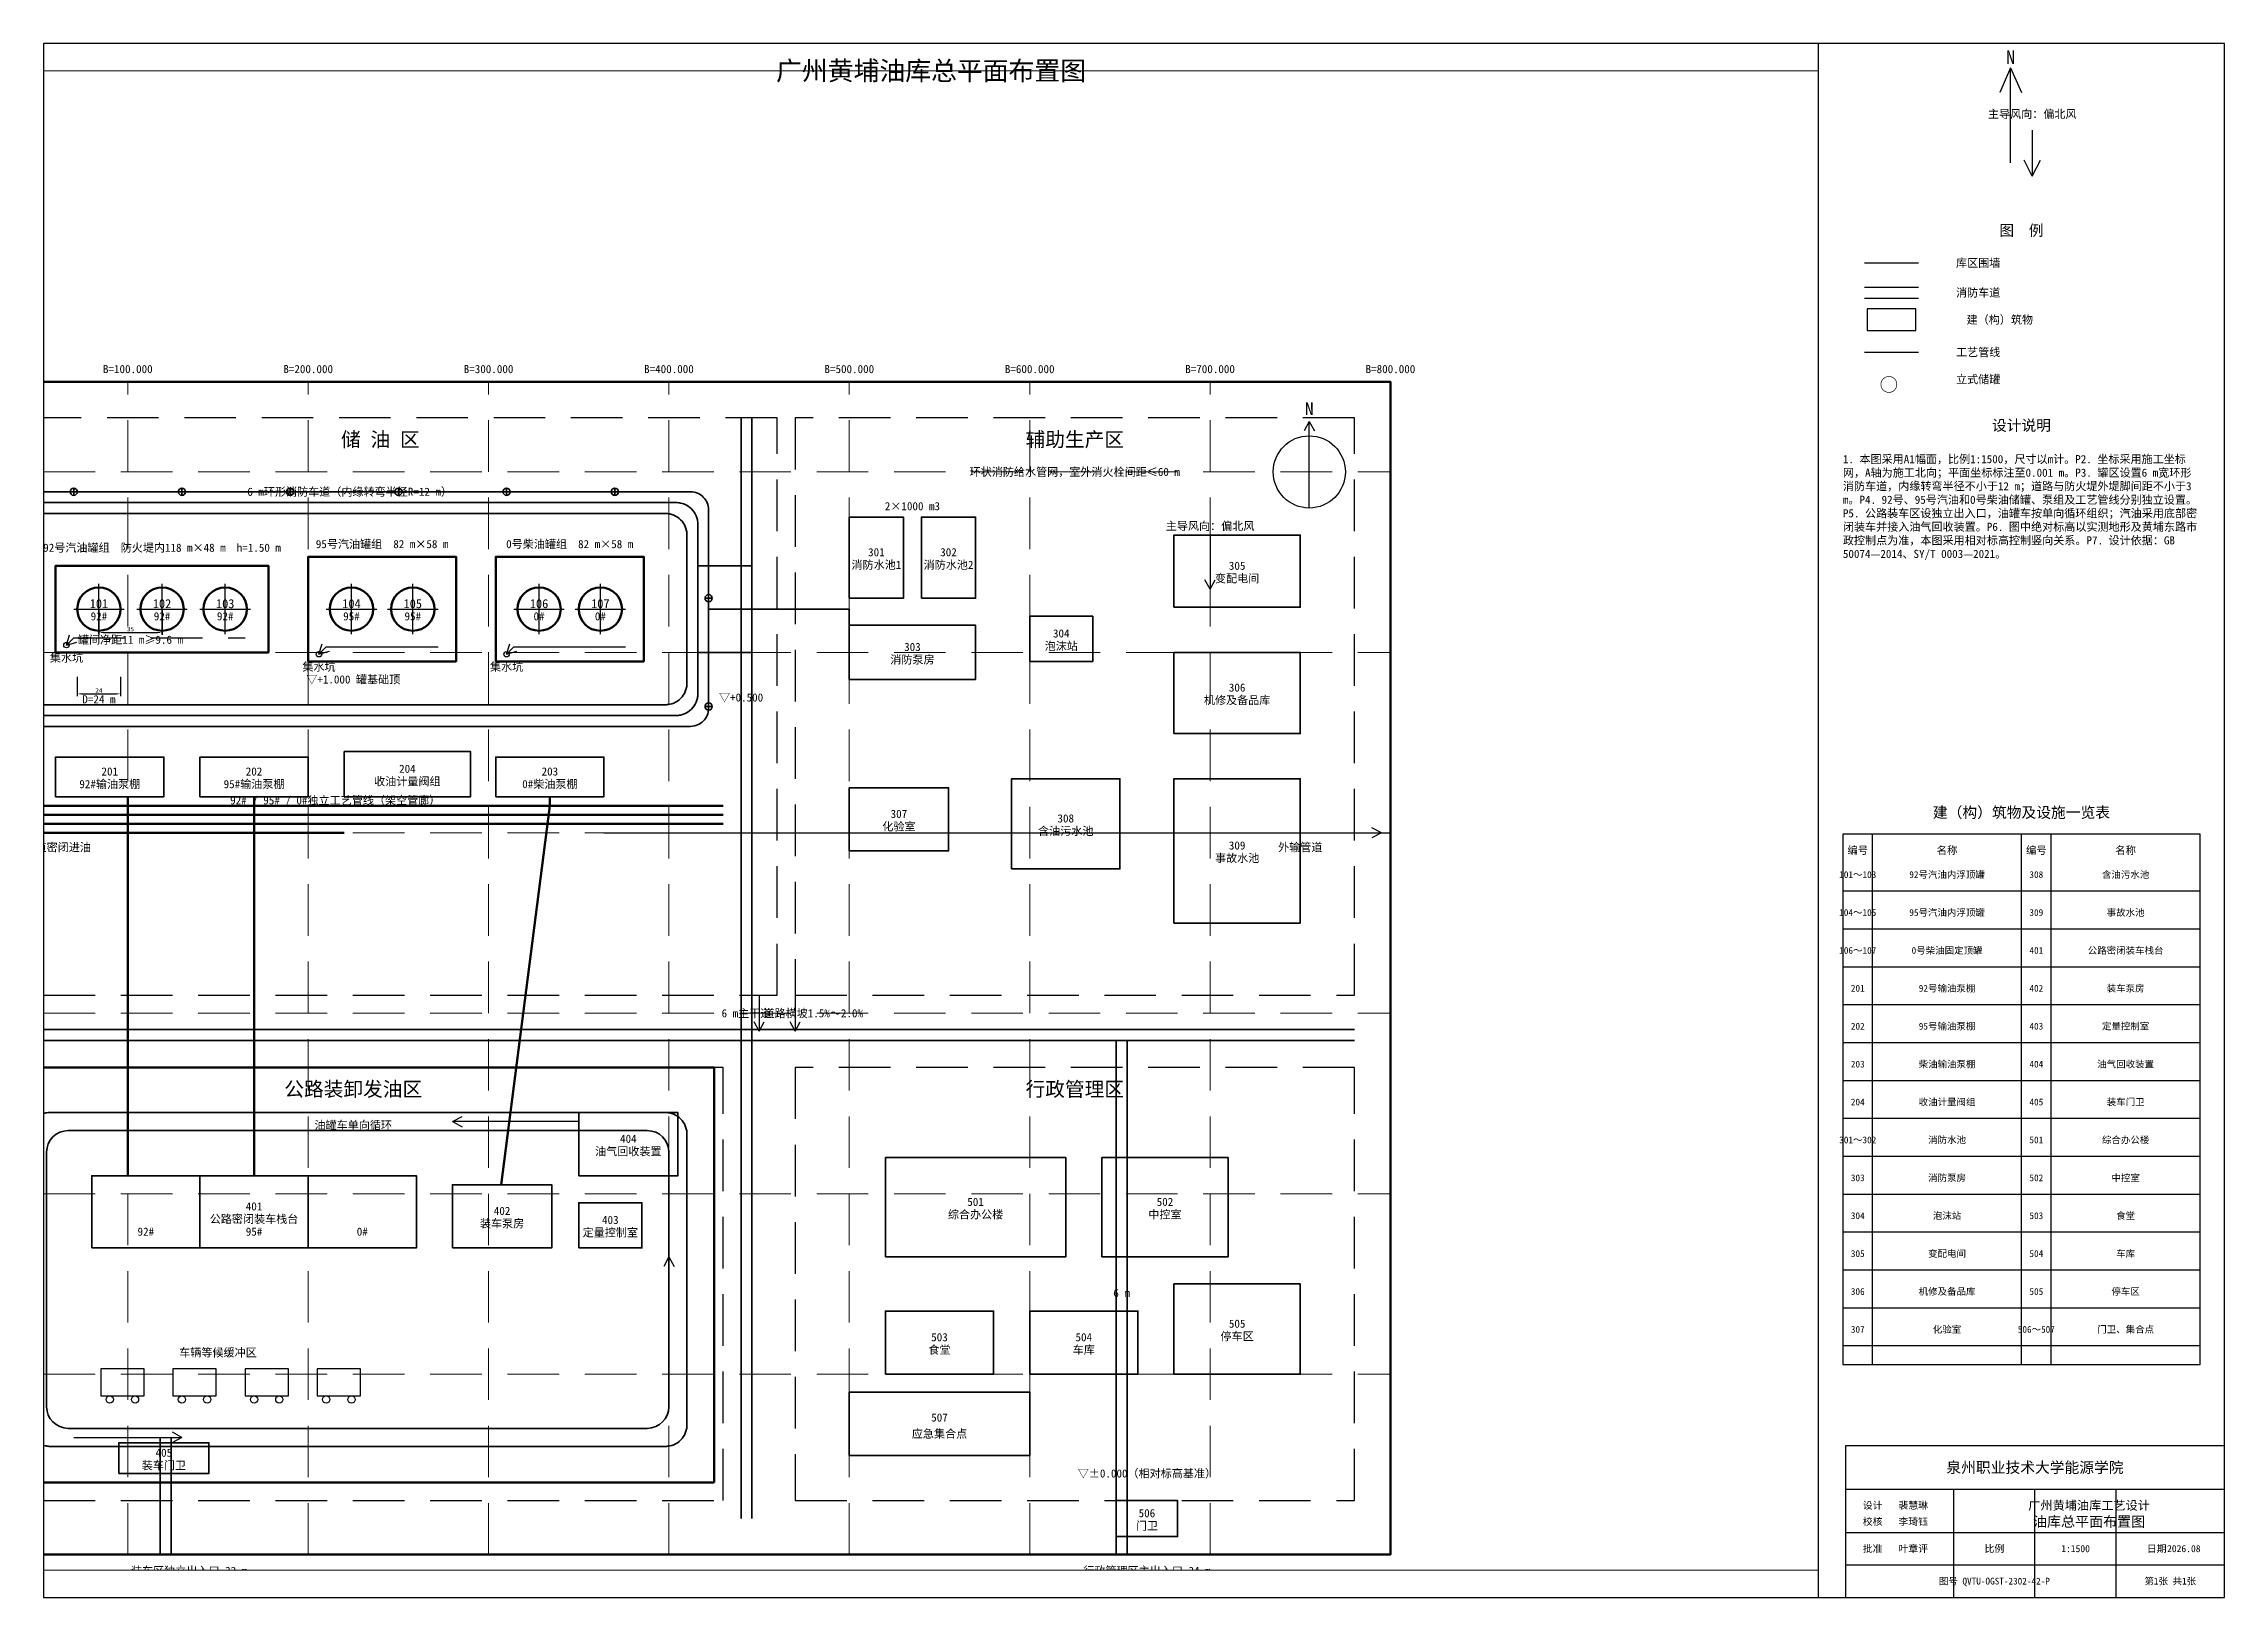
# Paper-space layout '总平面图' of a CAD drawing. Header units: millimetres. Extents: x 25 to 831, y 10 to 584.
# The model-space entities are those that its viewports show. They can reach past a viewport. Long polylines and large blocks are cut down to what shows.
import ezdxf
from ezdxf.enums import TextEntityAlignment as Align

# ---------------------------------------------------------------- set-up
doc = ezdxf.new("R2010")
doc.units = ezdxf.units.MM
doc.linetypes.add('CENTER', pattern=[50.8, 31.75, -6.35, 6.35, -6.35])
doc.linetypes.add('DASHED', pattern=[19.05, 12.7, -6.35])
for name, color, linetype, lineweight in [('01-用地红线', 1, 'Continuous', 70), ('02-围墙', 7, 'Continuous', 50), ('03-消防道路', 8, 'Continuous', 35), ('04-防火堤', 2, 'Continuous', 50), ('05-储罐', 7, 'Continuous', 50), ('06-建构筑物', 7, 'Continuous', 35), ('07-工艺管线', 1, 'Continuous', 50), ('08-消防管网', 5, 'Continuous', 35), ('09-排水及事故水', 4, 'DASHED', 25), ('10-文字', 7, 'Continuous', 25), ('11-尺寸', 7, 'Continuous', 25), ('12-箭头', 7, 'Continuous', 25), ('13-中心线', 8, 'CENTER', 25), ('14-分区界线', 8, 'DASHED', 25), ('15-消防设施', 1, 'Continuous', 35), ('16-坐标网格', 9, 'DASHED', 18), ('17-车辆', 8, 'Continuous', 25)]:
    doc.layers.add(name, color=color, linetype=linetype, lineweight=lineweight)
doc.styles.get("Standard").update_dxf_attribs({"font": ''})
doc.styles.get('Standard').set_extended_font_data('SimSun')
doc.dimstyles.new('ISO-25', dxfattribs={"dimtxt": 2.5, "dimasz": 2.5, "dimexe": 1.25, "dimexo": 0.625, "dimtad": 1, "dimtxsty": 'Standard', "dimcen": 2.5, "dimadec": 0, "dimazin": 0, "dimtfac": 1, "dimtmove": 0, "dimatfit": 3, "dimfxl": 1, "dimarcsym": 0})

# ---------------------------------------------------------------- blocks, each defined once
blk = doc.blocks.new('*D6')
at = {"layer": '11-尺寸', "color": 0, "lineweight": -2, "transparency": 16777216}
for p, q in [((72, 486.4), (72, 475.8)), ((96, 486.4), (96, 475.8)), ((74.5, 477), (93.5, 477))]:
    blk.add_line(p, q, dxfattribs=at)
at = {"layer": '11-尺寸', "color": 0, "transparency": 16777216}
for points in [[(74.5, 477.4), (74.5, 476.6), (72, 477)], [(93.5, 477.4), (93.5, 476.6), (96, 477)]]:
    blk.add_solid(points, dxfattribs=at)
at = {"layer": 'Defpoints', "color": 0, "transparency": 16777216}
for p in [(72, 487), (96, 487), (96, 477)]:
    blk.add_point(p, dxfattribs=at)
at = {"layer": '11-尺寸', "color": 0, "transparency": 16777216, "insert": (84, 478.9), "char_height": 2.5, "attachment_point": 5}
blk.add_mtext('24', dxfattribs=at)
blk = doc.blocks.new('*D7')
at = {"layer": '11-尺寸', "color": 0, "lineweight": -2, "transparency": 16777216}
for p, q in [((84, 523.4), (84, 509.8)), ((119, 523.4), (119, 509.8)), ((86.5, 511), (116.5, 511))]:
    blk.add_line(p, q, dxfattribs=at)
at = {"layer": '11-尺寸', "color": 0, "transparency": 16777216}
for points in [[(86.5, 511.4), (86.5, 510.6), (84, 511)], [(116.5, 511.4), (116.5, 510.6), (119, 511)]]:
    blk.add_solid(points, dxfattribs=at)
at = {"layer": 'Defpoints', "color": 0, "transparency": 16777216}
for p in [(84, 524), (119, 524), (119, 511)]:
    blk.add_point(p, dxfattribs=at)
at = {"layer": '11-尺寸', "color": 0, "transparency": 16777216, "insert": (101.5, 512.9), "char_height": 2.5, "attachment_point": 5}
blk.add_mtext('35', dxfattribs=at)

msp = doc.modelspace()

# ---------------------------------------------------------------- linework, layer by layer
at = {"layer": '01-用地红线'}
msp.add_lwpolyline([(0, 0), (800, 0), (800, 650), (0, 650)], close=True, dxfattribs=at)
at = {"layer": '02-围墙'}
for p, q in [((0, 650), (800, 650)), ((800, 650), (800, 0)), ((425, 270), (30, 270)), ((425, 40), (425, 270)), ((30, 40), (425, 40)), ((0, 0), (118, 0)), ((150, 0), (648, 0)), ((682, 0), (800, 0))]:
    msp.add_line(p, q, dxfattribs=at)
at = {"layer": '03-消防道路'}
for p, q in [((440, 20), (440, 630)), ((446, 20), (446, 630)), ((416, 548), (446, 548)), ((416, 500), (446, 500)), ((20, 291), (780, 291)), ((20, 285), (780, 285)), ((648, 0), (648, 285)), ((654, 0), (654, 285)), ((118, 0), (118, 65)), ((124, 0), (124, 65))]:
    msp.add_line(p, q, dxfattribs=at)
for points in [[(30, 477, 0.41421356), (42, 465), (404, 465, 0.41421356), (416, 477), (416, 571, 0.41421356), (404, 583), (42, 583, 0.41421356), (30, 571)], [(36, 483, 0.41421356), (48, 471), (398, 471, 0.41421356), (410, 483), (410, 565, 0.41421356), (398, 577), (48, 577, 0.41421356), (36, 565)], [(45, 72, 0.41421356), (57, 60), (398, 60, 0.41421356), (410, 72), (410, 233, 0.41421356), (398, 245), (57, 245, 0.41421356), (45, 233)], [(55, 82, 0.41421356), (67, 70), (388, 70, 0.41421356), (400, 82), (400, 223, 0.41421356), (388, 235), (67, 235, 0.41421356), (55, 223)]]:
    msp.add_lwpolyline(points, format="xyb", close=True, dxfattribs=at)
at = {"layer": '04-防火堤'}
for points in [[(60, 500), (178, 500), (178, 548), (60, 548)], [(200, 495), (282, 495), (282, 553), (200, 553)], [(304, 495), (386, 495), (386, 553), (304, 553)]]:
    msp.add_lwpolyline(points, close=True, dxfattribs=at)
at = {"layer": '05-储罐'}
for centre in [(84, 524), (119, 524), (154, 524), (224, 524), (258, 524), (328, 524), (362, 524)]:
    msp.add_circle(centre, 12, dxfattribs=at)
at = {"layer": '06-建构筑物'}
for p, q in [((140, 170), (140, 210)), ((200, 170), (200, 210))]:
    msp.add_line(p, q, dxfattribs=at)
for points in [[(500, 530), (530, 530), (530, 575), (500, 575)], [(540, 530), (570, 530), (570, 575), (540, 575)], [(680, 525), (750, 525), (750, 565), (680, 565)], [(600, 495), (635, 495), (635, 520), (600, 520)], [(500, 485), (570, 485), (570, 515), (500, 515)], [(680, 455), (750, 455), (750, 500), (680, 500)], [(60, 420), (120, 420), (120, 442), (60, 442)], [(140, 420), (200, 420), (200, 442), (140, 442)], [(220, 420), (290, 420), (290, 445), (220, 445)], [(304, 420), (364, 420), (364, 442), (304, 442)], [(500, 390), (555, 390), (555, 425), (500, 425)], [(590, 380), (650, 380), (650, 430), (590, 430)], [(680, 350), (750, 350), (750, 430), (680, 430)], [(350, 210), (405, 210), (405, 245), (350, 245)], [(520, 165), (620, 165), (620, 220), (520, 220)], [(640, 165), (710, 165), (710, 220), (640, 220)], [(80, 170), (260, 170), (260, 210), (80, 210)], [(280, 170), (335, 170), (335, 205), (280, 205)], [(350, 170), (385, 170), (385, 195), (350, 195)], [(680, 100), (750, 100), (750, 150), (680, 150)], [(520, 100), (580, 100), (580, 135), (520, 135)], [(600, 100), (660, 100), (660, 135), (600, 135)], [(500, 55), (600, 55), (600, 90), (500, 90)], [(95, 45), (145, 45), (145, 62), (95, 62)], [(648, 10), (682, 10), (682, 30), (648, 30)]]:
    msp.add_lwpolyline(points, close=True, dxfattribs=at)
at = {"layer": '07-工艺管线'}
for p, q in [((0, 415), (430, 415)), ((100, 420), (100, 405)), ((170, 420), (170, 410)), ((334, 415), (307, 205)), ((334, 420), (334, 415)), ((0, 410), (430, 410)), ((0, 405), (430, 405)), ((0, 400), (220, 400)), ((100, 405), (100, 210)), ((170, 410), (170, 210))]:
    msp.add_line(p, q, dxfattribs=at)
at = {"layer": '08-消防管网'}
for p, q in [((422, 524), (500, 524)), ((500, 524), (500, 515))]:
    msp.add_line(p, q, dxfattribs=at)
msp.add_lwpolyline([(24, 469, 0.41421356), (34, 459), (412, 459, 0.41421356), (422, 469), (422, 579, 0.41421356), (412, 589), (34, 589, 0.41421356), (24, 579)], format="xyb", close=True, dxfattribs=at)
at = {"layer": '09-排水及事故水'}
msp.add_line((70, 508), (165, 508), dxfattribs=at)
at = {"layer": '12-箭头'}
for p, q in [((755, 628), (752.168, 622.711)), ((755, 580), (755, 628)), ((755, 628), (757.832, 622.711)), ((700, 565), (700, 535)), ((700, 535), (697.168, 540.289)), ((700, 535), (702.832, 540.289)), ((66, 504), (67.738, 509.743)), ((70, 508), (66, 504)), ((66, 504), (71.743, 505.738)), ((206, 499), (207.738, 504.743)), ((210, 503), (206, 499)), ((206, 499), (211.743, 500.738)), ((210, 503), (272, 503)), ((310, 499), (311.738, 504.743)), ((314, 503), (310, 499)), ((310, 499), (315.743, 500.738)), ((314, 503), (376, 503)), ((364, 400), (800, 400)), ((755, 400), (795, 400)), ((795, 400), (789.711, 402.832)), ((795, 400), (789.711, 397.168)), ((450, 310), (450, 290)), ((470, 310), (470, 290)), ((450, 290), (447.168, 295.289)), ((450, 290), (452.832, 295.289)), ((470, 290), (467.168, 295.289)), ((470, 290), (472.832, 295.289)), ((280, 240), (285.289, 242.832)), ((350, 240), (280, 240)), ((280, 240), (285.289, 237.168)), ((50, 180), (50, 120)), ((400, 165), (397.168, 159.711)), ((400, 110), (400, 165)), ((400, 165), (402.832, 159.711)), ((50, 120), (47.168, 125.289)), ((50, 120), (52.832, 125.289)), ((70, 65), (130, 65)), ((130, 65), (124.711, 67.832)), ((130, 65), (124.711, 62.168))]:
    msp.add_line(p, q, dxfattribs=at)
for centre, radius in [((755, 600), 20), ((66, 504), 1.5), ((206, 499), 1.5), ((310, 499), 1.5)]:
    msp.add_circle(centre, radius, dxfattribs=at)
at = {"layer": '13-中心线'}
for p, q in [((84, 510), (84, 538)), ((119, 510), (119, 538)), ((154, 510), (154, 538)), ((224, 510), (224, 538)), ((258, 510), (258, 538)), ((328, 510), (328, 538)), ((362, 510), (362, 538)), ((70, 524), (98, 524)), ((105, 524), (133, 524)), ((140, 524), (168, 524)), ((210, 524), (238, 524)), ((244, 524), (272, 524)), ((314, 524), (342, 524)), ((348, 524), (376, 524))]:
    msp.add_line(p, q, dxfattribs=at)
at = {"layer": '14-分区界线'}
for points in [[(20, 310), (460, 310), (460, 630), (20, 630)], [(470, 310), (780, 310), (780, 630), (470, 630)], [(20, 30), (430, 30), (430, 270), (20, 270)], [(470, 30), (780, 30), (780, 270), (470, 270)]]:
    msp.add_lwpolyline(points, close=True, dxfattribs=at)
at = {"layer": '15-消防设施'}
for p, q in [((68, 589), (72, 589)), ((70, 587), (70, 591)), ((128, 589), (132, 589)), ((130, 587), (130, 591)), ((188, 589), (192, 589)), ((190, 587), (190, 591)), ((248, 589), (252, 589)), ((250, 587), (250, 591)), ((308, 589), (312, 589)), ((310, 587), (310, 591)), ((368, 589), (372, 589)), ((370, 587), (370, 591)), ((422, 528), (422, 532)), ((420, 530), (424, 530)), ((422, 468), (422, 472)), ((420, 470), (424, 470))]:
    msp.add_line(p, q, dxfattribs=at)
for centre in [(70, 589), (130, 589), (190, 589), (250, 589), (310, 589), (370, 589), (422, 530), (422, 470)]:
    msp.add_circle(centre, 2, dxfattribs=at)
at = {"layer": '16-坐标网格'}
for p, q in [((100, 0), (100, 650)), ((200, 0), (200, 650)), ((300, 0), (300, 650)), ((400, 0), (400, 650)), ((500, 0), (500, 650)), ((600, 0), (600, 650)), ((700, 0), (700, 650)), ((800, 0), (800, 650)), ((0, 600), (800, 600)), ((0, 500), (800, 500)), ((0, 400), (800, 400)), ((0, 300), (800, 300)), ((0, 200), (800, 200)), ((0, 100), (800, 100)), ((0, 0), (800, 0))]:
    msp.add_line(p, q, dxfattribs=at)
at = {"layer": '17-车辆'}
for points in [[(85, 88), (109, 88), (109, 103), (85, 103)], [(125, 88), (149, 88), (149, 103), (125, 103)], [(165, 88), (189, 88), (189, 103), (165, 103)], [(205, 88), (229, 88), (229, 103), (205, 103)]]:
    msp.add_lwpolyline(points, close=True, dxfattribs=at)
for centre in [(90, 86), (104, 86), (130, 86), (144, 86), (170, 86), (184, 86), (210, 86), (224, 86)]:
    msp.add_circle(centre, 2, dxfattribs=at)

# ---------------------------------------------------------------- texts
at = {"layer": '10-文字'}
for s, height, p in [('B=100.000', 4.5, (100, 657)), ('B=200.000', 4.5, (200, 657)), ('B=300.000', 4.5, (300, 657)), ('B=400.000', 4.5, (400, 657)), ('B=500.000', 4.5, (500, 657)), ('B=600.000', 4.5, (600, 657)), ('B=700.000', 4.5, (700, 657)), ('B=800.000', 4.5, (800, 657)), ('N', 7, (755, 635)), ('储 油 区', 8, (240, 618)), ('辅助生产区', 8, (625, 618)), ('环状消防给水管网，室外消火栓间距≤60 m', 4.5, (625, 600)), ('6 m环形消防车道（内缘转弯半径R=12 m）', 4.5, (223, 589)), ('2×1000 m3', 4.5, (535, 581)), ('主导风向：偏北风', 4.5, (700, 570)), ('92号汽油罐组  防火堤内118 m×48 m  h=1.50 m', 4.5, (119, 558)), ('95号汽油罐组  82 m×58 m', 4.5, (241, 560)), ('0号柴油罐组  82 m×58 m', 4.5, (345, 560)), ('301', 4.5, (515, 555.5)), ('302', 4.5, (555, 555.5)), ('消防水池1', 4.5, (515, 548.5)), ('消防水池2', 4.5, (555, 548.5)), ('305', 4.5, (715, 548)), ('变配电间', 4.5, (715, 541)), ('101', 5, (84, 527)), ('92#', 4.5, (84, 520)), ('102', 5, (119, 527)), ('92#', 4.5, (119, 520)), ('103', 5, (154, 527)), ('92#', 4.5, (154, 520)), ('104', 5, (224, 527)), ('95#', 4.5, (224, 520)), ('105', 5, (258, 527)), ('95#', 4.5, (258, 520)), ('106', 5, (328, 527)), ('0#', 4.5, (328, 520)), ('107', 5, (362, 527)), ('0#', 4.5, (362, 520)), ('罐间净距11 m≥9.6 m', 4.5, (101.5, 507)), ('304', 4.5, (617.5, 510.5)), ('集水坑', 4.5, (66, 497)), ('消防泵房', 4.5, (535, 496)), ('303', 4.5, (535, 503)), ('泡沫站', 4.5, (617.5, 503.5)), ('集水坑', 4.5, (206, 492)), ('▽+1.000 罐基础顶', 4.5, (225, 485)), ('集水坑', 4.5, (310, 492)), ('D=24 m', 4.5, (84, 474)), ('▽+0.500', 4.5, (440, 475)), ('机修及备品库', 4.5, (715, 473.5)), ('306', 4.5, (715, 480.5)), ('201', 4.5, (90, 434)), ('202', 4.5, (170, 434)), ('204', 4.5, (255, 435.5)), ('203', 4.5, (334, 434)), ('92#输油泵棚', 4.5, (90, 427)), ('95#输油泵棚', 4.5, (170, 427)), ('收油计量阀组', 4.5, (255, 428.5)), ('0#柴油泵棚', 4.5, (334, 427)), ('92# / 95# / 0#独立工艺管线（架空管廊）', 4.5, (215, 418)), ('307', 4.5, (527.5, 410.5)), ('化验室', 4.5, (527.5, 403.5)), ('含油污水池', 4.5, (620, 401)), ('308', 4.5, (620, 408)), ('上游管道密闭进油', 4.5, (55, 392)), ('事故水池', 4.5, (715, 386)), ('309', 4.5, (715, 393)), ('外输管道', 4.5, (750, 392)), ('6 m主干道', 4.5, (443, 300)), ('道路横坡1.5%～2.0%', 4.5, (480, 300)), ('公路装卸发油区', 8, (225, 258)), ('行政管理区', 8, (625, 258)), ('油罐车单向循环', 4.5, (225, 238)), ('404', 4.5, (377.5, 230.5)), ('油气回收装置', 4.5, (377.5, 223.5)), ('401', 4.5, (170, 193)), ('501', 4.5, (570, 195.5)), ('502', 4.5, (675, 195.5)), ('公路密闭装车栈台', 4.5, (170, 186)), ('装车泵房', 4.5, (307.5, 183.5)), ('402', 4.5, (307.5, 190.5)), ('定量控制室', 4.5, (367.5, 178.5)), ('403', 4.5, (367.5, 185.5)), ('综合办公楼', 4.5, (570, 188.5)), ('中控室', 4.5, (675, 188.5)), ('92#', 4.5, (110, 179)), ('95#', 4.5, (170, 179)), ('0#', 4.5, (230, 179)), ('6 m', 4.5, (651, 145)), ('503', 4.5, (550, 120.5)), ('504', 4.5, (630, 120.5)), ('停车区', 4.5, (715, 121)), ('505', 4.5, (715, 128)), ('车辆等候缓冲区', 4.5, (150, 112)), ('食堂', 4.5, (550, 113.5)), ('车库', 4.5, (630, 113.5)), ('507', 4.5, (550, 76)), ('应急集合点', 4.5, (550, 67)), ('装车门卫', 4.5, (120, 49.5)), ('405', 4.5, (120, 56.5)), ('▽±0.000（相对标高基准）', 4.5, (665, 45)), ('506', 4.5, (665, 23)), ('门卫', 4.5, (665, 16)), ('装车区独立出入口 32 m', 4.5, (134, -9)), ('行政管理区主出入口 34 m', 4.5, (665, -9))]:
    msp.add_text(s, height=height, dxfattribs=at).set_placement(p, align=Align.MIDDLE_CENTER)

# ---------------------------------------------------------------- dimensions: what is measured, and where the dimension line sits
at = {"layer": '11-尺寸'}
for p1, p2, distance, picture, middle in [((84, 524), (119, 524), -13, '*D7', (101.5, 512.875)), ((72, 487), (96, 487), -10, '*D6', (84, 478.875))]:
    dim = msp.add_aligned_dim(p1=p1, p2=p2, distance=distance, dimstyle='ISO-25', dxfattribs=at)
    dim.commit()
    dim.dimension.update_dxf_attribs({"geometry": picture, "text_midpoint": middle})

psp = doc.layouts.new('总平面图')

# ---------------------------------------------------------------- linework, layer by layer
at = {"layer": '12-箭头'}
for p, q in [((681, 10), (681, 584)), ((752, 575), (748, 566)), ((752, 540), (752, 575)), ((752, 575), (756, 566)), ((760, 552), (760, 535)), ((760, 535), (757, 541)), ((760, 535), (763, 541)), ((698, 503), (718, 503)), ((698, 494), (718, 494)), ((698, 490), (718, 490)), ((698, 470), (718, 470)), ((701, 96), (701, 292)), ((756, 96), (756, 292)), ((767, 96), (767, 292)), ((690, 271), (822, 271)), ((690, 257), (822, 257)), ((690, 243), (822, 243)), ((690, 229), (822, 229)), ((690, 215), (822, 215)), ((690, 201), (822, 201)), ((690, 187), (822, 187)), ((690, 173), (822, 173)), ((690, 159), (822, 159)), ((690, 145), (822, 145)), ((690, 131), (822, 131)), ((690, 117), (822, 117)), ((690, 103), (822, 103)), ((691, 50), (831, 50)), ((731, 10), (731, 50)), ((761, 10), (761, 50)), ((791, 10), (791, 50)), ((691, 34), (831, 34)), ((691, 22), (831, 22))]:
    psp.add_line(p, q, dxfattribs=at)
for points in [[(25, 10), (831, 10), (831, 584), (25, 584)], [(699, 478), (717, 478), (717, 486), (699, 486)], [(690, 96), (822, 96), (822, 292), (690, 292)], [(691, 10), (831, 10), (831, 66), (691, 66)]]:
    psp.add_lwpolyline(points, close=True, dxfattribs=at)

# ---------------------------------------------------------------- texts
for s, height, p in [('N', 5, (752, 579)), ('广州黄埔油库总平面布置图', 7, (353, 574)), ('主导风向：偏北风', 3, (760, 558)), ('图  例', 4, (756, 515)), ('库区围墙', 3, (740, 503)), ('消防车道', 3, (740, 492)), ('建（构）筑物', 3, (748, 482)), ('工艺管线', 3, (740, 470)), ('○', 5, (707, 458)), ('立式储罐', 3, (740, 460)), ('设计说明', 4, (756, 443)), ('建（构）筑物及设施一览表', 4, (756, 300)), ('编号', 2.8, (695.5, 286)), ('名称', 2.8, (728.5, 286)), ('编号', 2.8, (761.5, 286)), ('名称', 2.8, (794.5, 286)), ('101～103', 2.5, (695.5, 277)), ('92号汽油内浮顶罐', 2.5, (728.5, 277)), ('308', 2.5, (761.5, 277)), ('含油污水池', 2.5, (794.5, 277)), ('104～105', 2.5, (695.5, 263)), ('95号汽油内浮顶罐', 2.5, (728.5, 263)), ('309', 2.5, (761.5, 263)), ('事故水池', 2.5, (794.5, 263)), ('106～107', 2.5, (695.5, 249)), ('0号柴油固定顶罐', 2.5, (728.5, 249)), ('401', 2.5, (761.5, 249)), ('公路密闭装车栈台', 2.5, (794.5, 249)), ('201', 2.5, (695.5, 235)), ('92号输油泵棚', 2.5, (728.5, 235)), ('402', 2.5, (761.5, 235)), ('装车泵房', 2.5, (794.5, 235)), ('202', 2.5, (695.5, 221)), ('95号输油泵棚', 2.5, (728.5, 221)), ('403', 2.5, (761.5, 221)), ('定量控制室', 2.5, (794.5, 221)), ('203', 2.5, (695.5, 207)), ('柴油输油泵棚', 2.5, (728.5, 207)), ('404', 2.5, (761.5, 207)), ('油气回收装置', 2.5, (794.5, 207)), ('204', 2.5, (695.5, 193)), ('收油计量阀组', 2.5, (728.5, 193)), ('405', 2.5, (761.5, 193)), ('装车门卫', 2.5, (794.5, 193)), ('301～302', 2.5, (695.5, 179)), ('消防水池', 2.5, (728.5, 179)), ('501', 2.5, (761.5, 179)), ('综合办公楼', 2.5, (794.5, 179)), ('303', 2.5, (695.5, 165)), ('消防泵房', 2.5, (728.5, 165)), ('502', 2.5, (761.5, 165)), ('中控室', 2.5, (794.5, 165)), ('304', 2.5, (695.5, 151)), ('泡沫站', 2.5, (728.5, 151)), ('503', 2.5, (761.5, 151)), ('食堂', 2.5, (794.5, 151)), ('305', 2.5, (695.5, 137)), ('变配电间', 2.5, (728.5, 137)), ('504', 2.5, (761.5, 137)), ('车库', 2.5, (794.5, 137)), ('306', 2.5, (695.5, 123)), ('机修及备品库', 2.5, (728.5, 123)), ('505', 2.5, (761.5, 123)), ('停车区', 2.5, (794.5, 123)), ('307', 2.5, (695.5, 109)), ('化验室', 2.5, (728.5, 109)), ('506～507', 2.5, (761.5, 109)), ('门卫、集合点', 2.5, (794.5, 109)), ('泉州职业技术大学能源学院', 4, (761, 58)), ('设计', 2.6, (701, 44)), ('裴慧琳', 2.6, (716, 44)), ('广州黄埔油库工艺设计', 3.3, (781, 44)), ('油库总平面布置图', 3.8, (781, 38)), ('校核', 2.6, (701, 38)), ('李琦钰', 2.6, (716, 38)), ('批准', 2.6, (701, 28)), ('叶章评', 2.6, (716, 28)), ('比例', 2.6, (746, 28)), ('1:1500', 2.6, (776, 28)), ('日期', 2.6, (806, 28)), ('2026.08', 2.6, (816, 28)), ('图号 QVTU-OGST-2302-42-P', 2.5, (746, 16)), ('第1张 共1张', 2.5, (811, 16))]:
    psp.add_text(s, height=height, dxfattribs=at).set_placement(p, align=Align.MIDDLE_CENTER)
at = {"layer": '12-箭头', "insert": (690, 432), "char_height": 3, "width": 132, "attachment_point": 1}
psp.add_mtext('1. 本图采用A1幅面，比例1:1500，尺寸以m计。P2. 坐标采用施工坐标网，A轴为施工北向；平面坐标标注至0.001 m。P3. 罐区设置6 m宽环形消防车道，内缘转弯半径不小于12 m；道路与防火堤外堤脚间距不小于3 m。P4. 92号、95号汽油和0号柴油储罐、泵组及工艺管线分别独立设置。P5. 公路装车区设独立出入口，油罐车按单向循环组织；汽油采用底部密闭装车并接入油气回收装置。P6. 图中绝对标高以实测地形及黄埔东路市政控制点为准，本图采用相对标高控制竖向关系。P7. 设计依据：GB 50074—2014、SY/T 0003—2021。', dxfattribs=at)

# ---------------------------------------------------------------- viewports
at = {"layer": '12-箭头', "view_target_point": (400, 305)}
psp.add_viewport(center=(353, 297), size=(656, 554), view_center_point=(145.33, 101.833), view_height=831, dxfattribs=at)

doc.saveas('drawing.dxf')
